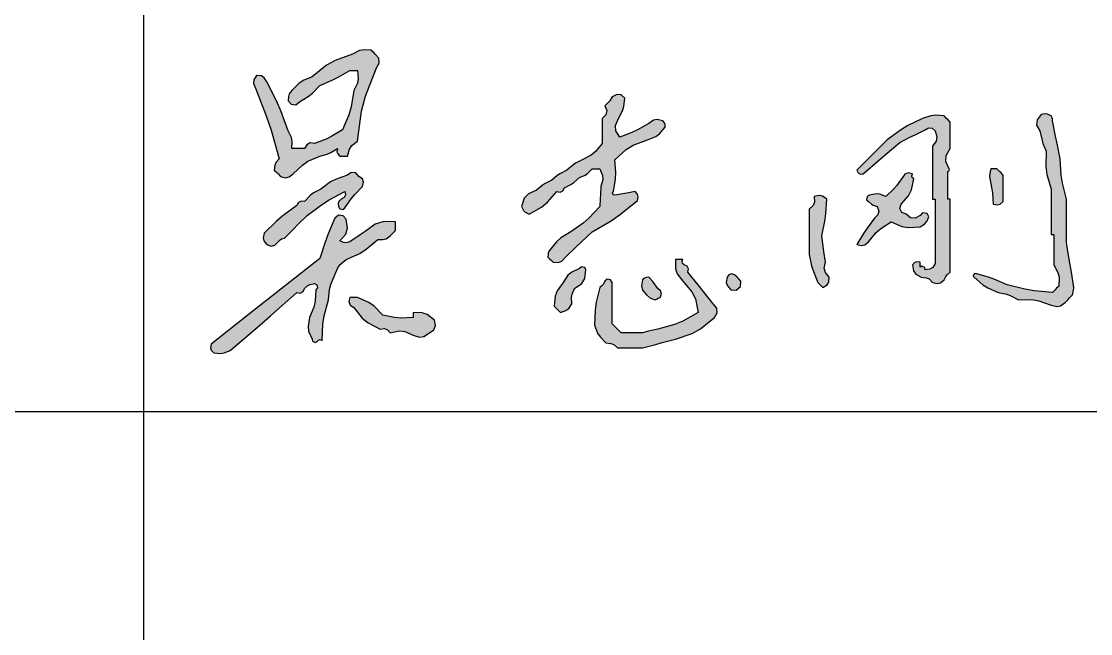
# Model space of a CAD drawing. Extents: x -809667 to 586099, y 3084146 to 3634412.
# Drawn here: x 382131.79 to 382142.16, y 3085614.4 to 3085620.33 of the extents above; entities that cross this region are included whole.
import ezdxf

# ---------------------------------------------------------------- set-up
doc = ezdxf.new("R2010")
doc.units = 0
doc.header["$LTSCALE"] = 0.5
doc.layers.get('0').update_dxf_attribs({"linetype": 'CONTINUOUS'})
doc.layers.add('PUB_TITLE', color=4, linetype='CONTINUOUS')

# ---------------------------------------------------------------- blocks, each defined once
blk = doc.blocks.new('DE')
at = {"layer": 'PUB_TITLE'}
blk.add_line((-6000, 8000), (0, 8000), dxfattribs=at)
blk.add_lwpolyline([(-2000, 6400), (-2000, 12000)], dxfattribs=at)
blk = doc.blocks.new('wzg')
h = blk.add_hatch(color=256)
h.dxf.hatch_style = 1
h.paths.add_polyline_path([(0.826577, 1.278069), (0.840469, 1.264177), (0.867877, 1.25699), (0.887394, 1.260893), (0.909929, 1.278069), (0.960253, 1.326905), (0.991362, 1.347644), (1.055796, 1.375313), (1.096602, 1.386528), (1.116777, 1.395175), (1.15304, 1.416989), (1.151057, 1.39953), (1.15487, 1.388091), (1.166932, 1.375313), (1.183603, 1.375313), (1.191938, 1.375313), (1.208609, 1.375313), (1.219398, 1.413904), (1.232704, 1.433864), (1.264177, 1.458666), (1.286389, 1.623627), (1.307818, 1.706489), (1.368367, 1.861535), (1.383902, 1.888001), (1.381474, 1.91471), (1.361421, 1.937941), (1.353086, 1.946277), (1.348918, 1.950444), (1.340583, 1.958779), (1.298193, 1.961852), (1.274341, 1.957081), (1.236393, 1.937941), (1.140497, 1.903157), (1.093644, 1.876803), (1.01412, 1.812913), (0.9646, 1.791511), (0.940699, 1.775079), (0.902983, 1.736507), (0.888178, 1.717951), (0.883191, 1.704654), (0.882145, 1.680938), (0.898151, 1.661526), (0.924784, 1.658567), (0.94466, 1.673992), (0.993046, 1.704644), (1.015888, 1.723203), (1.055796, 1.764291), (1.123955, 1.794497), (1.15744, 1.811239), (1.222501, 1.847643), (1.239171, 1.847643), (1.247506, 1.847643), (1.264177, 1.847643), (1.268027, 1.802578), (1.263252, 1.777116), (1.243339, 1.736507), (1.230026, 1.647813), (1.217077, 1.603213), (1.180825, 1.52118), (1.122736, 1.485178), (1.091666, 1.469643), (1.028012, 1.444774), (1.003392, 1.448152), (0.984513, 1.438712), (0.972444, 1.416989), (0.94466, 1.416989), (0.930768, 1.416989), (0.902983, 1.416989), (0.904841, 1.456727), (0.900122, 1.478747), (0.882145, 1.514234), (0.841439, 1.625209), (0.817656, 1.679771), (0.764063, 1.785129), (0.750505, 1.807561), (0.7346, 1.817502), (0.708495, 1.819859), (0.694, 1.795993), (0.692067, 1.776662), (0.701549, 1.750399), (0.761666, 1.597489), (0.78818, 1.519343), (0.833523, 1.361421), (0.815033, 1.341249), (0.808322, 1.326149), (0.805739, 1.298907), (0.819631, 1.285015)])
h.paths.add_polyline_path([(4.760337, 1.17288), (4.764974, 1.111364), (4.787457, 1.106952), (4.802781, 1.110783), (4.820542, 1.125256), (4.820542, 1.183603), (4.820542, 1.212776), (4.820542, 1.271123), (4.80665, 1.285015), (4.799704, 1.291961), (4.785812, 1.305853), (4.77192, 1.305853), (4.764974, 1.305853), (4.751082, 1.305853), (4.747541, 1.289328), (4.746145, 1.280957), (4.744136, 1.264177), (4.756139, 1.203665)], flags=17)
h.paths.add_polyline_path([(4.050933, 0.949191), (4.014803, 0.889091), (4.039648, 0.882852), (4.057454, 0.886809), (4.077318, 0.902983), (4.120035, 0.954486), (4.14619, 0.977735), (4.202346, 1.01412), (4.261757, 0.988091), (4.297394, 0.981893), (4.362105, 0.986336), (4.38731, 1.00173), (4.398815, 1.014878), (4.410727, 1.041904), (4.401296, 1.059139), (4.375984, 1.062755), (4.362105, 1.04885), (4.335639, 1.033315), (4.308929, 1.035743), (4.285698, 1.055796), (4.262467, 1.06462), (4.251035, 1.087485), (4.257914, 1.111364), (4.298917, 1.15804), (4.314635, 1.189478), (4.327375, 1.250285), (4.318543, 1.257581), (4.31607, 1.267475), (4.320429, 1.278069), (4.297409, 1.283866), (4.278392, 1.276735), (4.26486, 1.257231), (4.231982, 1.212953), (4.213717, 1.191878), (4.174562, 1.15304), (4.140976, 1.166616), (4.119531, 1.168266), (4.084264, 1.159986), (4.07157, 1.153695), (4.068021, 1.135946), (4.077318, 1.125256), (4.09444, 1.110814), (4.104804, 1.104892), (4.12594, 1.097472), (4.135038, 1.073527), (4.130431, 1.052797), (4.112048, 1.034958), (4.070467, 0.978492)], flags=17)
h.paths.add_polyline_path([(0.748492, 0.909431), (0.764063, 0.889091), (0.788009, 0.879993), (0.808739, 0.8846), (0.826577, 0.902983), (0.837345, 0.915088), (0.84556, 0.920017), (0.861307, 0.923822), (0.911319, 0.973833), (0.936324, 0.998839), (0.986336, 1.04885), (1.065507, 1.107725), (1.10765, 1.134416), (1.194717, 1.180825), (1.197904, 1.162461), (1.190482, 1.147616), (1.173878, 1.139148), (1.161648, 1.126531), (1.157773, 1.114904), (1.159986, 1.097472), (1.166278, 1.084779), (1.184027, 1.081229), (1.194717, 1.090526), (1.229861, 1.140615), (1.249541, 1.164512), (1.291961, 1.208609), (1.297758, 1.231629), (1.290627, 1.250645), (1.271123, 1.264177), (1.254877, 1.283388), (1.228675, 1.2863), (1.208609, 1.271123), (1.146384, 1.249524), (1.115928, 1.233571), (1.062742, 1.194717), (1.022184, 1.173942), (1.002927, 1.159129), (0.972444, 1.125256), (0.95408, 1.128444), (0.939235, 1.121022), (0.930768, 1.104418), (0.854101, 1.048948), (0.817565, 1.018034), (0.750171, 0.951606), (0.74468, 0.926585)])
h.paths.add_polyline_path([(2.329697, 0.802961), (2.340811, 0.791847), (2.37068, 0.790036), (2.389891, 0.79772), (2.410271, 0.819631), (2.468475, 0.875349), (2.497649, 0.903133), (2.556138, 0.958552), (2.661189, 1.020143), (2.711789, 1.055282), (2.806195, 1.132202), (2.80945, 1.152166), (2.805614, 1.165594), (2.792303, 1.180825), (2.747807, 1.172714), (2.725578, 1.168546), (2.681166, 1.159986), (2.672651, 1.162152), (2.668708, 1.173983), (2.67422, 1.180825), (2.68529, 1.249453), (2.686719, 1.285181), (2.681166, 1.354475), (2.743458, 1.412046), (2.782298, 1.435948), (2.861763, 1.465612), (2.906169, 1.483305), (2.927868, 1.498804), (2.959007, 1.535072), (2.958044, 1.550003), (2.954715, 1.558325), (2.945115, 1.569802), (2.915227, 1.578265), (2.893706, 1.574352), (2.868709, 1.55591), (2.806838, 1.521418), (2.774637, 1.506017), (2.70895, 1.479504), (2.687373, 1.515268), (2.685366, 1.545382), (2.702004, 1.583694), (2.72309, 1.625222), (2.730422, 1.648686), (2.736734, 1.69483), (2.715592, 1.71307), (2.69161, 1.715468), (2.667274, 1.701777), (2.653032, 1.680485), (2.64446, 1.670486), (2.625598, 1.653154), (2.636499, 1.627001), (2.631827, 1.603643), (2.611706, 1.583694), (2.611706, 1.528126), (2.611706, 1.500342), (2.611706, 1.444774), (2.575138, 1.400688), (2.551208, 1.381244), (2.50057, 1.354475), (2.464835, 1.336344), (2.447698, 1.324919), (2.417217, 1.298907), (2.381483, 1.280776), (2.364345, 1.269351), (2.333865, 1.243339), (2.298131, 1.225208), (2.280993, 1.213782), (2.250513, 1.187771), (2.205205, 1.168706), (2.182545, 1.144158), (2.16716, 1.097472), (2.177658, 1.076363), (2.187727, 1.066294), (2.208836, 1.055796), (2.277294, 1.095179), (2.30949, 1.121522), (2.361649, 1.180825), (2.380013, 1.177637), (2.394857, 1.185059), (2.403325, 1.201663), (2.439059, 1.219794), (2.456197, 1.231219), (2.486678, 1.257231), (2.517732, 1.270862), (2.532701, 1.281339), (2.556138, 1.305853), (2.572808, 1.305853), (2.581143, 1.305853), (2.597814, 1.305853), (2.612861, 1.269876), (2.61454, 1.246359), (2.60476, 1.208609), (2.60178, 1.164167), (2.600391, 1.141939), (2.597814, 1.097472), (2.540174, 1.035431), (2.507499, 1.007018), (2.438055, 0.958552), (2.384177, 0.925917), (2.359062, 0.903756), (2.319973, 0.854361), (2.314948, 0.841115), (2.313483, 0.833791), (2.313027, 0.819631), (2.32414, 0.808517)])
h.paths.add_polyline_path([(4.411393, 0.699201), (4.431565, 0.680711), (4.456409, 0.674472), (4.474216, 0.678429), (4.494079, 0.694603), (4.504232, 0.713781), (4.511776, 0.722834), (4.528809, 0.736279), (4.528809, 0.897427), (4.528809, 0.978001), (4.528809, 1.139148), (4.523253, 1.139148), (4.520474, 1.139148), (4.514917, 1.139148), (4.514917, 1.200273), (4.514917, 1.230836), (4.514917, 1.291961), (4.521091, 1.292653), (4.525014, 1.300499), (4.521863, 1.305853), (4.504058, 1.346681), (4.506059, 1.378697), (4.528809, 1.416989), (4.528809, 1.475336), (4.528809, 1.504509), (4.528809, 1.562856), (4.514917, 1.576748), (4.507971, 1.583694), (4.494079, 1.597586), (4.446619, 1.600643), (4.421452, 1.597682), (4.375997, 1.583694), (4.294266, 1.543654), (4.254737, 1.519654), (4.181508, 1.465612), (4.114826, 1.39893), (4.081485, 1.365589), (4.014803, 1.298907), (4.021252, 1.284045), (4.033385, 1.276764), (4.049534, 1.278069), (4.129918, 1.347749), (4.170205, 1.382479), (4.250968, 1.45172), (4.306536, 1.479504), (4.334321, 1.493396), (4.389889, 1.52118), (4.409483, 1.532035), (4.429138, 1.529578), (4.445457, 1.514234), (4.455349, 1.481913), (4.451405, 1.458247), (4.431565, 1.430881), (4.431565, 1.314188), (4.431565, 1.255842), (4.431565, 1.139148), (4.437122, 1.139148), (4.4399, 1.139148), (4.445457, 1.139148), (4.445457, 0.997449), (4.445457, 0.9266), (4.445457, 0.784901), (4.431899, 0.762469), (4.415994, 0.752528), (4.389889, 0.750171), (4.38856, 0.762525), (4.372785, 0.770412), (4.362105, 0.764063), (4.362105, 0.775177), (4.362105, 0.780733), (4.362105, 0.791847), (4.344645, 0.793831), (4.333206, 0.790018), (4.320429, 0.777955), (4.326159, 0.744528), (4.339604, 0.725321), (4.369051, 0.708495), (4.396293, 0.705912)])
h.paths.add_polyline_path([(3.816147, 0.66404), (3.827261, 0.652926), (3.849693, 0.666485), (3.859633, 0.682389), (3.861991, 0.708495), (3.840556, 0.735358), (3.834881, 0.758057), (3.841153, 0.791847), (3.832817, 0.850194), (3.82865, 0.879367), (3.820315, 0.937714), (3.837258, 1.017266), (3.842873, 1.05798), (3.848099, 1.139148), (3.825151, 1.155769), (3.806213, 1.159556), (3.778638, 1.15304), (3.780356, 1.123165), (3.772702, 1.104029), (3.750854, 1.08358), (3.750854, 0.983557), (3.750854, 0.933546), (3.750854, 0.833523), (3.764824, 0.770918), (3.774701, 0.739877), (3.799477, 0.680711), (3.81059, 0.669597)])
h.paths.add_polyline_path([(3.300912, 0.6607), (3.320201, 0.639034), (3.349709, 0.637776), (3.373099, 0.658243), (3.375769, 0.687657), (3.361877, 0.701549), (3.354931, 0.708495), (3.341039, 0.722387), (3.324321, 0.7278), (3.309489, 0.722856), (3.299363, 0.708495), (3.295185, 0.67979)])
h.paths.add_polyline_path([(2.882662, 0.591837), (2.903439, 0.583466), (2.913584, 0.590641), (2.919397, 0.593547), (2.931223, 0.597358), (2.937914, 0.616447), (2.933096, 0.633308), (2.917331, 0.64598), (2.900261, 0.672667), (2.890372, 0.685381), (2.868709, 0.708495), (2.853778, 0.707531), (2.845456, 0.704202), (2.833979, 0.694603), (2.827632, 0.660827), (2.833322, 0.638066), (2.854817, 0.61125), (2.872577, 0.5976)], flags=17)
h.paths.add_polyline_path([(5.015357, 0.579397), (5.084491, 0.555682), (5.114478, 0.547572), (5.135686, 0.551428), (5.160898, 0.569574), (5.177568, 0.586245), (5.185903, 0.59458), (5.202574, 0.61125), (5.205352, 0.627921), (5.206742, 0.636256), (5.20952, 0.652926), (5.195628, 0.736279), (5.188682, 0.777955), (5.17479, 0.861307), (5.172011, 0.877978), (5.170622, 0.886313), (5.167844, 0.902983), (5.167844, 0.997449), (5.167844, 1.044682), (5.167844, 1.139148), (5.146148, 1.226482), (5.139093, 1.271632), (5.133114, 1.361421), (5.116443, 1.444774), (5.108108, 1.48645), (5.091437, 1.569802), (5.09068, 1.581233), (5.089202, 1.587144), (5.084491, 1.597586), (5.064296, 1.607278), (5.050883, 1.608954), (5.028923, 1.604532), (5.006248, 1.576281), (5.003889, 1.545621), (5.021977, 1.514234), (5.031887, 1.468726), (5.038942, 1.446151), (5.056707, 1.403097), (5.055038, 1.319024), (5.060853, 1.275416), (5.084491, 1.194717), (5.084491, 1.094694), (5.084491, 1.044682), (5.084491, 0.94466), (5.090048, 0.94466), (5.092827, 0.94466), (5.098384, 0.94466), (5.098384, 0.877978), (5.098384, 0.844637), (5.098384, 0.777955), (5.12177, 0.73544), (5.128143, 0.708355), (5.126168, 0.659873), (5.112276, 0.64598), (5.10533, 0.639034), (5.091437, 0.625142), (4.990428, 0.634067), (4.939824, 0.642501), (4.841381, 0.666819), (4.773572, 0.696009), (4.738584, 0.708605), (4.66773, 0.729333), (4.659215, 0.727167), (4.655271, 0.715336), (4.660784, 0.708495), (4.707981, 0.667619), (4.735568, 0.650195), (4.792758, 0.625142), (4.839345, 0.615991), (4.862777, 0.607204), (4.903895, 0.583466), (4.97696, 0.585305)])
h.paths.add_polyline_path([(2.368595, 0.527898), (2.382487, 0.514006), (2.412209, 0.524968), (2.42706, 0.536519), (2.445001, 0.562628), (2.442437, 0.596332), (2.445537, 0.61493), (2.458893, 0.64598), (2.498926, 0.673541), (2.515928, 0.701878), (2.521408, 0.750171), (2.515116, 0.762864), (2.497367, 0.766414), (2.486678, 0.757117), (2.443714, 0.737296), (2.423037, 0.7198), (2.396379, 0.680711), (2.364226, 0.634546), (2.35324, 0.604727), (2.347757, 0.548736), (2.361649, 0.534844)])
h.paths.add_polyline_path([(1.523865, 0.409515), (1.569802, 0.388977), (1.604978, 0.379071), (1.629529, 0.382848), (1.6601, 0.40287), (1.684989, 0.419483), (1.694449, 0.443134), (1.687884, 0.47233), (1.648455, 0.50322), (1.619886, 0.513304), (1.569802, 0.514006), (1.569802, 0.502892), (1.569802, 0.497336), (1.569802, 0.486222), (1.502938, 0.483664), (1.468616, 0.486524), (1.403097, 0.500114), (1.356142, 0.549063), (1.326241, 0.569993), (1.264177, 0.597358), (1.247506, 0.597358), (1.239171, 0.597358), (1.222501, 0.597358), (1.216703, 0.574338), (1.223834, 0.555322), (1.243339, 0.54179), (1.290485, 0.483374), (1.322252, 0.457657), (1.389205, 0.423708), (1.412847, 0.425853), (1.428372, 0.420031), (1.444774, 0.40287), (1.494099, 0.412822)])
h.paths.add_polyline_path([(2.674886, 0.338008), (2.695058, 0.319517), (2.750627, 0.319517), (2.778411, 0.319517), (2.833979, 0.319517), (2.906164, 0.339165), (2.942283, 0.34889), (3.014576, 0.368139), (3.107767, 0.399202), (3.153611, 0.424343), (3.229902, 0.486222), (3.245416, 0.512701), (3.24299, 0.539381), (3.222956, 0.562628), (3.167812, 0.632425), (3.140026, 0.667158), (3.084036, 0.736279), (3.087224, 0.754642), (3.079801, 0.769487), (3.063198, 0.777955), (3.054366, 0.785252), (3.051893, 0.795145), (3.056252, 0.805739), (3.039581, 0.805739), (3.031246, 0.805739), (3.014576, 0.805739), (3.015278, 0.755655), (3.025361, 0.727086), (3.056252, 0.687657), (3.105973, 0.6288), (3.124783, 0.589615), (3.139604, 0.514006), (3.056252, 0.466447), (3.010236, 0.447753), (2.917331, 0.423708), (2.88399, 0.415372), (2.86732, 0.411205), (2.833979, 0.40287), (2.786746, 0.40287), (2.763129, 0.40287), (2.715896, 0.40287), (2.696448, 0.422318), (2.686723, 0.432043), (2.667274, 0.451492), (2.667274, 0.543179), (2.667274, 0.589023), (2.667274, 0.680711), (2.65738, 0.694412), (2.639401, 0.697409), (2.625598, 0.687657), (2.618105, 0.671521), (2.611911, 0.663779), (2.597814, 0.652926), (2.578031, 0.571197), (2.572352, 0.528604), (2.57003, 0.444546), (2.586282, 0.401254), (2.599907, 0.38006), (2.632544, 0.347301), (2.659786, 0.344719)])
h.paths.add_polyline_path([(0.459019, 0.306963), (0.47233, 0.291733), (0.508732, 0.288511), (0.528878, 0.291611), (0.562628, 0.305625), (0.710697, 0.432489), (0.784331, 0.496398), (0.930768, 0.625142), (0.949131, 0.621955), (0.963976, 0.629377), (0.972444, 0.64598), (0.990854, 0.662673), (1.003612, 0.669052), (1.028012, 0.673765), (1.040705, 0.667473), (1.044255, 0.649724), (1.034958, 0.639034), (1.030424, 0.576515), (1.023161, 0.54456), (1.000228, 0.486222), (0.991466, 0.439477), (0.994749, 0.411574), (1.01412, 0.368139), (1.016675, 0.35598), (1.030643, 0.348996), (1.041904, 0.354247), (1.049201, 0.363079), (1.059094, 0.365552), (1.069688, 0.361193), (1.073005, 0.45112), (1.080144, 0.496814), (1.104418, 0.583466), (1.110588, 0.640411), (1.117794, 0.669238), (1.139148, 0.722387), (1.155512, 0.760716), (1.169448, 0.779298), (1.201663, 0.805739), (1.276472, 0.840446), (1.312465, 0.863481), (1.375313, 0.916876), (1.404307, 0.915994), (1.421053, 0.921017), (1.444774, 0.937714), (1.455887, 0.948827), (1.461444, 0.954384), (1.472558, 0.965498), (1.472558, 0.984947), (1.472558, 0.994671), (1.472558, 1.01412), (1.42783, 1.01668), (1.404142, 1.013719), (1.361421, 1.000228), (1.305853, 0.96133), (1.278069, 0.941881), (1.222501, 0.902983), (1.200541, 0.898561), (1.187128, 0.900238), (1.166932, 0.909929), (1.200077, 0.946336), (1.209819, 0.979459), (1.201663, 1.028012), (1.185657, 1.047424), (1.159024, 1.050383), (1.139148, 1.034958), (1.10302, 0.947144), (1.086317, 0.902601), (1.055796, 0.812685), (0.81679, 0.623833), (0.697318, 0.529367), (0.458438, 0.340355), (0.455182, 0.320392)])
for p, q in [((1.274341, 1.957081), (1.236393, 1.937941)), ((1.298193, 1.961852), (1.274341, 1.957081)), ((1.340583, 1.958779), (1.298193, 1.961852)), ((1.348918, 1.950444), (1.340583, 1.958779)), ((1.353086, 1.946277), (1.348918, 1.950444)), ((1.361421, 1.937941), (1.353086, 1.946277)), ((1.140497, 1.903157), (1.093644, 1.876803)), ((1.236393, 1.937941), (1.140497, 1.903157)), ((1.381474, 1.91471), (1.361421, 1.937941)), ((1.368367, 1.861535), (1.383902, 1.888001)), ((1.383902, 1.888001), (1.381474, 1.91471)), ((1.093644, 1.876803), (1.01412, 1.812913)), ((1.15744, 1.811239), (1.222501, 1.847643)), ((1.222501, 1.847643), (1.239171, 1.847643)), ((1.239171, 1.847643), (1.247506, 1.847643)), ((1.247506, 1.847643), (1.264177, 1.847643)), ((1.264177, 1.847643), (1.268027, 1.802578)), ((1.307818, 1.706489), (1.368367, 1.861535)), ((0.694, 1.795993), (0.692067, 1.776662)), ((0.692067, 1.776662), (0.701549, 1.750399)), ((0.708495, 1.819859), (0.694, 1.795993)), ((0.7346, 1.817502), (0.708495, 1.819859)), ((0.750505, 1.807561), (0.7346, 1.817502)), ((0.764063, 1.785129), (0.750505, 1.807561)), ((0.817656, 1.679771), (0.764063, 1.785129)), ((0.940699, 1.775079), (0.902983, 1.736507)), ((0.9646, 1.791511), (0.940699, 1.775079)), ((1.01412, 1.812913), (0.9646, 1.791511)), ((1.055796, 1.764291), (1.123955, 1.794497)), ((1.123955, 1.794497), (1.15744, 1.811239)), ((1.263252, 1.777116), (1.243339, 1.736507)), ((1.268027, 1.802578), (1.263252, 1.777116)), ((0.701549, 1.750399), (0.761666, 1.597489)), ((0.888178, 1.717951), (0.883191, 1.704654)), ((0.902983, 1.736507), (0.888178, 1.717951)), ((0.993046, 1.704644), (1.015888, 1.723203)), ((1.015888, 1.723203), (1.055796, 1.764291)), ((1.243339, 1.736507), (1.230026, 1.647813)), ((2.69161, 1.715468), (2.667274, 1.701777)), ((2.715592, 1.71307), (2.69161, 1.715468)), ((2.736734, 1.69483), (2.715592, 1.71307)), ((0.841439, 1.625209), (0.817656, 1.679771)), ((0.883191, 1.704654), (0.882145, 1.680938)), ((0.882145, 1.680938), (0.898151, 1.661526)), ((0.898151, 1.661526), (0.924784, 1.658567)), ((0.924784, 1.658567), (0.94466, 1.673992)), ((0.94466, 1.673992), (0.993046, 1.704644)), ((1.286389, 1.623627), (1.307818, 1.706489)), ((2.64446, 1.670486), (2.625598, 1.653154)), ((2.625598, 1.653154), (2.636499, 1.627001)), ((2.653032, 1.680485), (2.64446, 1.670486)), ((2.667274, 1.701777), (2.653032, 1.680485)), ((2.730422, 1.648686), (2.736734, 1.69483)), ((0.761666, 1.597489), (0.78818, 1.519343)), ((0.882145, 1.514234), (0.841439, 1.625209)), ((1.217077, 1.603213), (1.180825, 1.52118)), ((1.230026, 1.647813), (1.217077, 1.603213)), ((1.264177, 1.458666), (1.286389, 1.623627)), ((2.631827, 1.603643), (2.611706, 1.583694)), ((2.636499, 1.627001), (2.631827, 1.603643)), ((2.702004, 1.583694), (2.72309, 1.625222)), ((2.72309, 1.625222), (2.730422, 1.648686)), ((4.421452, 1.597682), (4.375997, 1.583694)), ((4.446619, 1.600643), (4.421452, 1.597682)), ((4.494079, 1.597586), (4.446619, 1.600643)), ((4.507971, 1.583694), (4.494079, 1.597586)), ((5.028923, 1.604532), (5.006248, 1.576281)), ((5.050883, 1.608954), (5.028923, 1.604532)), ((5.064296, 1.607278), (5.050883, 1.608954)), ((5.084491, 1.597586), (5.064296, 1.607278)), ((5.089202, 1.587144), (5.084491, 1.597586)), ((2.611706, 1.583694), (2.611706, 1.528126)), ((2.685366, 1.545382), (2.702004, 1.583694)), ((2.687373, 1.515268), (2.685366, 1.545382)), ((2.868709, 1.55591), (2.806838, 1.521418)), ((2.893706, 1.574352), (2.868709, 1.55591)), ((2.915227, 1.578265), (2.893706, 1.574352)), ((2.945115, 1.569802), (2.915227, 1.578265)), ((2.927868, 1.498804), (2.959007, 1.535072)), ((2.954715, 1.558325), (2.945115, 1.569802)), ((2.958044, 1.550003), (2.954715, 1.558325)), ((2.959007, 1.535072), (2.958044, 1.550003)), ((4.294266, 1.543654), (4.254737, 1.519654)), ((4.375997, 1.583694), (4.294266, 1.543654)), ((4.389889, 1.52118), (4.409483, 1.532035)), ((4.409483, 1.532035), (4.429138, 1.529578)), ((4.514917, 1.576748), (4.507971, 1.583694)), ((4.528809, 1.562856), (4.514917, 1.576748)), ((4.528809, 1.504509), (4.528809, 1.562856)), ((5.006248, 1.576281), (5.003889, 1.545621)), ((5.003889, 1.545621), (5.021977, 1.514234)), ((5.09068, 1.581233), (5.089202, 1.587144)), ((5.091437, 1.569802), (5.09068, 1.581233)), ((5.108108, 1.48645), (5.091437, 1.569802)), ((0.78818, 1.519343), (0.833523, 1.361421)), ((0.900122, 1.478747), (0.882145, 1.514234)), ((0.904841, 1.456727), (0.900122, 1.478747)), ((1.122736, 1.485178), (1.091666, 1.469643)), ((1.180825, 1.52118), (1.122736, 1.485178)), ((2.611706, 1.528126), (2.611706, 1.500342)), ((2.611706, 1.500342), (2.611706, 1.444774)), ((2.70895, 1.479504), (2.687373, 1.515268)), ((2.774637, 1.506017), (2.70895, 1.479504)), ((2.806838, 1.521418), (2.774637, 1.506017)), ((2.861763, 1.465612), (2.906169, 1.483305)), ((2.906169, 1.483305), (2.927868, 1.498804)), ((4.254737, 1.519654), (4.181508, 1.465612)), ((4.250968, 1.45172), (4.306536, 1.479504)), ((4.306536, 1.479504), (4.334321, 1.493396)), ((4.334321, 1.493396), (4.389889, 1.52118)), ((4.429138, 1.529578), (4.445457, 1.514234)), ((4.445457, 1.514234), (4.455349, 1.481913)), ((4.455349, 1.481913), (4.451405, 1.458247)), ((4.528809, 1.475336), (4.528809, 1.504509)), ((4.528809, 1.416989), (4.528809, 1.475336)), ((5.021977, 1.514234), (5.031887, 1.468726)), ((5.116443, 1.444774), (5.108108, 1.48645)), ((0.902983, 1.416989), (0.904841, 1.456727)), ((0.930768, 1.416989), (0.902983, 1.416989)), ((0.94466, 1.416989), (0.930768, 1.416989)), ((0.972444, 1.416989), (0.94466, 1.416989)), ((0.984513, 1.438712), (0.972444, 1.416989)), ((1.003392, 1.448152), (0.984513, 1.438712)), ((1.028012, 1.444774), (1.003392, 1.448152)), ((1.091666, 1.469643), (1.028012, 1.444774)), ((1.116777, 1.395175), (1.15304, 1.416989)), ((1.15304, 1.416989), (1.151057, 1.39953)), ((1.208609, 1.375313), (1.219398, 1.413904)), ((1.219398, 1.413904), (1.232704, 1.433864)), ((1.232704, 1.433864), (1.264177, 1.458666)), ((2.611706, 1.444774), (2.575138, 1.400688)), ((2.743458, 1.412046), (2.782298, 1.435948)), ((2.782298, 1.435948), (2.861763, 1.465612)), ((4.181508, 1.465612), (4.114826, 1.39893)), ((4.170205, 1.382479), (4.250968, 1.45172)), ((4.451405, 1.458247), (4.431565, 1.430881)), ((4.431565, 1.430881), (4.431565, 1.314188)), ((4.506059, 1.378697), (4.528809, 1.416989)), ((5.031887, 1.468726), (5.038942, 1.446151)), ((5.038942, 1.446151), (5.056707, 1.403097)), ((5.133114, 1.361421), (5.116443, 1.444774)), ((0.833523, 1.361421), (0.815033, 1.341249)), ((0.991362, 1.347644), (1.055796, 1.375313)), ((1.055796, 1.375313), (1.096602, 1.386528)), ((1.096602, 1.386528), (1.116777, 1.395175)), ((1.151057, 1.39953), (1.15487, 1.388091)), ((1.15487, 1.388091), (1.166932, 1.375313)), ((1.166932, 1.375313), (1.183603, 1.375313)), ((1.183603, 1.375313), (1.191938, 1.375313)), ((1.191938, 1.375313), (1.208609, 1.375313)), ((2.50057, 1.354475), (2.464835, 1.336344)), ((2.551208, 1.381244), (2.50057, 1.354475)), ((2.575138, 1.400688), (2.551208, 1.381244)), ((2.681166, 1.354475), (2.743458, 1.412046)), ((2.686719, 1.285181), (2.681166, 1.354475)), ((4.081485, 1.365589), (4.014803, 1.298907)), ((4.114826, 1.39893), (4.081485, 1.365589)), ((4.129918, 1.347749), (4.170205, 1.382479)), ((4.504058, 1.346681), (4.506059, 1.378697)), ((5.056707, 1.403097), (5.055038, 1.319024)), ((5.139093, 1.271632), (5.133114, 1.361421)), ((0.808322, 1.326149), (0.805739, 1.298907)), ((0.805739, 1.298907), (0.819631, 1.285015)), ((0.815033, 1.341249), (0.808322, 1.326149)), ((0.909929, 1.278069), (0.960253, 1.326905)), ((0.960253, 1.326905), (0.991362, 1.347644)), ((2.417217, 1.298907), (2.381483, 1.280776)), ((2.447698, 1.324919), (2.417217, 1.298907)), ((2.464835, 1.336344), (2.447698, 1.324919)), ((2.532701, 1.281339), (2.556138, 1.305853)), ((2.556138, 1.305853), (2.572808, 1.305853)), ((2.572808, 1.305853), (2.581143, 1.305853)), ((2.581143, 1.305853), (2.597814, 1.305853)), ((2.597814, 1.305853), (2.612861, 1.269876)), ((4.014803, 1.298907), (4.021252, 1.284045)), ((4.049534, 1.278069), (4.129918, 1.347749)), ((4.431565, 1.314188), (4.431565, 1.255842)), ((4.521863, 1.305853), (4.504058, 1.346681)), ((4.521091, 1.292653), (4.525014, 1.300499)), ((4.525014, 1.300499), (4.521863, 1.305853)), ((4.751082, 1.305853), (4.747541, 1.289328)), ((4.764974, 1.305853), (4.751082, 1.305853)), ((4.77192, 1.305853), (4.764974, 1.305853)), ((4.785812, 1.305853), (4.77192, 1.305853)), ((4.799704, 1.291961), (4.785812, 1.305853)), ((5.055038, 1.319024), (5.060853, 1.275416)), ((0.819631, 1.285015), (0.826577, 1.278069)), ((0.826577, 1.278069), (0.840469, 1.264177)), ((0.840469, 1.264177), (0.867877, 1.25699)), ((0.867877, 1.25699), (0.887394, 1.260893)), ((0.887394, 1.260893), (0.909929, 1.278069)), ((1.146384, 1.249524), (1.115928, 1.233571)), ((1.208609, 1.271123), (1.146384, 1.249524)), ((1.228675, 1.2863), (1.208609, 1.271123)), ((1.254877, 1.283388), (1.228675, 1.2863)), ((1.271123, 1.264177), (1.254877, 1.283388)), ((1.290627, 1.250645), (1.271123, 1.264177)), ((1.297758, 1.231629), (1.290627, 1.250645)), ((2.333865, 1.243339), (2.298131, 1.225208)), ((2.364345, 1.269351), (2.333865, 1.243339)), ((2.381483, 1.280776), (2.364345, 1.269351)), ((2.456197, 1.231219), (2.486678, 1.257231)), ((2.486678, 1.257231), (2.517732, 1.270862)), ((2.517732, 1.270862), (2.532701, 1.281339)), ((2.61454, 1.246359), (2.60476, 1.208609)), ((2.612861, 1.269876), (2.61454, 1.246359)), ((2.67422, 1.180825), (2.68529, 1.249453)), ((2.68529, 1.249453), (2.686719, 1.285181)), ((4.021252, 1.284045), (4.033385, 1.276764)), ((4.033385, 1.276764), (4.049534, 1.278069)), ((4.26486, 1.257231), (4.231982, 1.212953)), ((4.278392, 1.276735), (4.26486, 1.257231)), ((4.297409, 1.283866), (4.278392, 1.276735)), ((4.320429, 1.278069), (4.297409, 1.283866)), ((4.314635, 1.189478), (4.327375, 1.250285)), ((4.31607, 1.267475), (4.320429, 1.278069)), ((4.318543, 1.257581), (4.31607, 1.267475)), ((4.327375, 1.250285), (4.318543, 1.257581)), ((4.431565, 1.255842), (4.431565, 1.139148)), ((4.514917, 1.291961), (4.521091, 1.292653)), ((4.514917, 1.230836), (4.514917, 1.291961)), ((4.746145, 1.280957), (4.744136, 1.264177)), ((4.744136, 1.264177), (4.756139, 1.203665)), ((4.747541, 1.289328), (4.746145, 1.280957)), ((4.80665, 1.285015), (4.799704, 1.291961)), ((4.820542, 1.271123), (4.80665, 1.285015)), ((4.820542, 1.212776), (4.820542, 1.271123)), ((5.060853, 1.275416), (5.084491, 1.194717)), ((5.146148, 1.226482), (5.139093, 1.271632)), ((1.062742, 1.194717), (1.022184, 1.173942)), ((1.115928, 1.233571), (1.062742, 1.194717)), ((1.10765, 1.134416), (1.194717, 1.180825)), ((1.194717, 1.180825), (1.197904, 1.162461)), ((1.249541, 1.164512), (1.291961, 1.208609)), ((1.291961, 1.208609), (1.297758, 1.231629)), ((2.250513, 1.187771), (2.205205, 1.168706)), ((2.280993, 1.213782), (2.250513, 1.187771)), ((2.298131, 1.225208), (2.280993, 1.213782)), ((2.30949, 1.121522), (2.361649, 1.180825)), ((2.361649, 1.180825), (2.380013, 1.177637)), ((2.380013, 1.177637), (2.394857, 1.185059)), ((2.394857, 1.185059), (2.403325, 1.201663)), ((2.403325, 1.201663), (2.439059, 1.219794)), ((2.439059, 1.219794), (2.456197, 1.231219)), ((2.60476, 1.208609), (2.60178, 1.164167)), ((2.668708, 1.173983), (2.67422, 1.180825)), ((2.792303, 1.180825), (2.747807, 1.172714)), ((2.805614, 1.165594), (2.792303, 1.180825)), ((4.213717, 1.191878), (4.174562, 1.15304)), ((4.231982, 1.212953), (4.213717, 1.191878)), ((4.298917, 1.15804), (4.314635, 1.189478)), ((4.514917, 1.200273), (4.514917, 1.230836)), ((4.514917, 1.139148), (4.514917, 1.200273)), ((4.756139, 1.203665), (4.760337, 1.17288)), ((4.820542, 1.183603), (4.820542, 1.212776)), ((4.820542, 1.125256), (4.820542, 1.183603)), ((5.084491, 1.194717), (5.084491, 1.094694)), ((5.167844, 1.139148), (5.146148, 1.226482)), ((0.939235, 1.121022), (0.930768, 1.104418)), ((0.95408, 1.128444), (0.939235, 1.121022)), ((0.972444, 1.125256), (0.95408, 1.128444)), ((1.002927, 1.159129), (0.972444, 1.125256)), ((1.022184, 1.173942), (1.002927, 1.159129)), ((1.065507, 1.107725), (1.10765, 1.134416)), ((1.161648, 1.126531), (1.157773, 1.114904)), ((1.173878, 1.139148), (1.161648, 1.126531)), ((1.190482, 1.147616), (1.173878, 1.139148)), ((1.197904, 1.162461), (1.190482, 1.147616)), ((1.194717, 1.090526), (1.229861, 1.140615)), ((1.229861, 1.140615), (1.249541, 1.164512)), ((2.182545, 1.144158), (2.16716, 1.097472)), ((2.205205, 1.168706), (2.182545, 1.144158)), ((2.277294, 1.095179), (2.30949, 1.121522)), ((2.600391, 1.141939), (2.597814, 1.097472)), ((2.60178, 1.164167), (2.600391, 1.141939)), ((2.672651, 1.162152), (2.668708, 1.173983)), ((2.681166, 1.159986), (2.672651, 1.162152)), ((2.725578, 1.168546), (2.681166, 1.159986)), ((2.711789, 1.055282), (2.806195, 1.132202)), ((2.747807, 1.172714), (2.725578, 1.168546)), ((2.80945, 1.152166), (2.805614, 1.165594)), ((2.806195, 1.132202), (2.80945, 1.152166)), ((3.780356, 1.123165), (3.772702, 1.104029)), ((3.806213, 1.159556), (3.778638, 1.15304)), ((3.778638, 1.15304), (3.780356, 1.123165)), ((3.825151, 1.155769), (3.806213, 1.159556)), ((3.848099, 1.139148), (3.825151, 1.155769)), ((3.842873, 1.05798), (3.848099, 1.139148)), ((4.07157, 1.153695), (4.068021, 1.135946)), ((4.068021, 1.135946), (4.077318, 1.125256)), ((4.084264, 1.159986), (4.07157, 1.153695)), ((4.077318, 1.125256), (4.09444, 1.110814)), ((4.119531, 1.168266), (4.084264, 1.159986)), ((4.140976, 1.166616), (4.119531, 1.168266)), ((4.174562, 1.15304), (4.140976, 1.166616)), ((4.257914, 1.111364), (4.298917, 1.15804)), ((4.431565, 1.139148), (4.437122, 1.139148)), ((4.437122, 1.139148), (4.4399, 1.139148)), ((4.4399, 1.139148), (4.445457, 1.139148)), ((4.445457, 1.139148), (4.445457, 0.997449)), ((4.520474, 1.139148), (4.514917, 1.139148)), ((4.523253, 1.139148), (4.520474, 1.139148)), ((4.528809, 1.139148), (4.523253, 1.139148)), ((4.528809, 0.978001), (4.528809, 1.139148)), ((4.760337, 1.17288), (4.764974, 1.111364)), ((4.802781, 1.110783), (4.820542, 1.125256)), ((5.167844, 1.044682), (5.167844, 1.139148)), ((0.930768, 1.104418), (0.854101, 1.048948)), ((0.986336, 1.04885), (1.065507, 1.107725)), ((1.157773, 1.114904), (1.159986, 1.097472)), ((1.159986, 1.097472), (1.166278, 1.084779)), ((1.166278, 1.084779), (1.184027, 1.081229)), ((1.184027, 1.081229), (1.194717, 1.090526)), ((2.16716, 1.097472), (2.177658, 1.076363)), ((2.177658, 1.076363), (2.187727, 1.066294)), ((2.187727, 1.066294), (2.208836, 1.055796)), ((2.208836, 1.055796), (2.277294, 1.095179)), ((2.597814, 1.097472), (2.540174, 1.035431)), ((3.772702, 1.104029), (3.750854, 1.08358)), ((3.750854, 1.08358), (3.750854, 0.983557)), ((4.09444, 1.110814), (4.104804, 1.104892)), ((4.104804, 1.104892), (4.12594, 1.097472)), ((4.12594, 1.097472), (4.135038, 1.073527)), ((4.135038, 1.073527), (4.130431, 1.052797)), ((4.251035, 1.087485), (4.257914, 1.111364)), ((4.262467, 1.06462), (4.251035, 1.087485)), ((4.285698, 1.055796), (4.262467, 1.06462)), ((4.375984, 1.062755), (4.362105, 1.04885)), ((4.401296, 1.059139), (4.375984, 1.062755)), ((4.764974, 1.111364), (4.787457, 1.106952)), ((4.787457, 1.106952), (4.802781, 1.110783)), ((5.084491, 1.094694), (5.084491, 1.044682)), ((0.817565, 1.018034), (0.750171, 0.951606)), ((0.854101, 1.048948), (0.817565, 1.018034)), ((0.936324, 0.998839), (0.986336, 1.04885)), ((1.139148, 1.034958), (1.10302, 0.947144)), ((1.159024, 1.050383), (1.139148, 1.034958)), ((1.185657, 1.047424), (1.159024, 1.050383)), ((1.201663, 1.028012), (1.185657, 1.047424)), ((1.209819, 0.979459), (1.201663, 1.028012)), ((1.404142, 1.013719), (1.361421, 1.000228)), ((1.42783, 1.01668), (1.404142, 1.013719)), ((1.472558, 1.01412), (1.42783, 1.01668)), ((1.472558, 0.994671), (1.472558, 1.01412)), ((2.507499, 1.007018), (2.438055, 0.958552)), ((2.540174, 1.035431), (2.507499, 1.007018)), ((2.556138, 0.958552), (2.661189, 1.020143)), ((2.661189, 1.020143), (2.711789, 1.055282)), ((3.820315, 0.937714), (3.837258, 1.017266)), ((3.837258, 1.017266), (3.842873, 1.05798)), ((4.112048, 1.034958), (4.070467, 0.978492)), ((4.130431, 1.052797), (4.112048, 1.034958)), ((4.14619, 0.977735), (4.202346, 1.01412)), ((4.202346, 1.01412), (4.261757, 0.988091)), ((4.308929, 1.035743), (4.285698, 1.055796)), ((4.335639, 1.033315), (4.308929, 1.035743)), ((4.362105, 1.04885), (4.335639, 1.033315)), ((4.362105, 0.986336), (4.38731, 1.00173)), ((4.38731, 1.00173), (4.398815, 1.014878)), ((4.398815, 1.014878), (4.410727, 1.041904)), ((4.410727, 1.041904), (4.401296, 1.059139)), ((5.084491, 1.044682), (5.084491, 0.94466)), ((5.167844, 0.997449), (5.167844, 1.044682)), ((0.750171, 0.951606), (0.74468, 0.926585)), ((0.861307, 0.923822), (0.911319, 0.973833)), ((0.911319, 0.973833), (0.936324, 0.998839)), ((1.10302, 0.947144), (1.086317, 0.902601)), ((1.166932, 0.909929), (1.200077, 0.946336)), ((1.200077, 0.946336), (1.209819, 0.979459)), ((1.305853, 0.96133), (1.278069, 0.941881)), ((1.361421, 1.000228), (1.305853, 0.96133)), ((1.444774, 0.937714), (1.455887, 0.948827)), ((1.455887, 0.948827), (1.461444, 0.954384)), ((1.461444, 0.954384), (1.472558, 0.965498)), ((1.472558, 0.984947), (1.472558, 0.994671)), ((1.472558, 0.965498), (1.472558, 0.984947)), ((2.438055, 0.958552), (2.384177, 0.925917)), ((2.497649, 0.903133), (2.556138, 0.958552)), ((3.750854, 0.983557), (3.750854, 0.933546)), ((4.050933, 0.949191), (4.014803, 0.889091)), ((4.070467, 0.978492), (4.050933, 0.949191)), ((4.077318, 0.902983), (4.120035, 0.954486)), ((4.120035, 0.954486), (4.14619, 0.977735)), ((4.261757, 0.988091), (4.297394, 0.981893)), ((4.297394, 0.981893), (4.362105, 0.986336)), ((4.445457, 0.997449), (4.445457, 0.9266)), ((4.528809, 0.897427), (4.528809, 0.978001)), ((5.084491, 0.94466), (5.090048, 0.94466)), ((5.090048, 0.94466), (5.092827, 0.94466)), ((5.092827, 0.94466), (5.098384, 0.94466)), ((5.098384, 0.94466), (5.098384, 0.877978)), ((5.167844, 0.902983), (5.167844, 0.997449)), ((0.74468, 0.926585), (0.748492, 0.909431)), ((0.748492, 0.909431), (0.764063, 0.889091)), ((0.764063, 0.889091), (0.788009, 0.879993)), ((0.788009, 0.879993), (0.808739, 0.8846)), ((0.808739, 0.8846), (0.826577, 0.902983)), ((0.826577, 0.902983), (0.837345, 0.915088)), ((0.837345, 0.915088), (0.84556, 0.920017)), ((0.84556, 0.920017), (0.861307, 0.923822)), ((1.086317, 0.902601), (1.055796, 0.812685)), ((1.187128, 0.900238), (1.166932, 0.909929)), ((1.200541, 0.898561), (1.187128, 0.900238)), ((1.222501, 0.902983), (1.200541, 0.898561)), ((1.278069, 0.941881), (1.222501, 0.902983)), ((1.312465, 0.863481), (1.375313, 0.916876)), ((1.375313, 0.916876), (1.404307, 0.915994)), ((1.404307, 0.915994), (1.421053, 0.921017)), ((1.421053, 0.921017), (1.444774, 0.937714)), ((2.359062, 0.903756), (2.319973, 0.854361)), ((2.384177, 0.925917), (2.359062, 0.903756)), ((2.468475, 0.875349), (2.497649, 0.903133)), ((3.750854, 0.933546), (3.750854, 0.833523)), ((3.82865, 0.879367), (3.820315, 0.937714)), ((4.014803, 0.889091), (4.039648, 0.882852)), ((4.039648, 0.882852), (4.057454, 0.886809)), ((4.057454, 0.886809), (4.077318, 0.902983)), ((4.445457, 0.9266), (4.445457, 0.784901)), ((4.528809, 0.736279), (4.528809, 0.897427)), ((5.170622, 0.886313), (5.167844, 0.902983)), ((5.172011, 0.877978), (5.170622, 0.886313)), ((1.201663, 0.805739), (1.276472, 0.840446)), ((1.276472, 0.840446), (1.312465, 0.863481)), ((2.313483, 0.833791), (2.313027, 0.819631)), ((2.314948, 0.841115), (2.313483, 0.833791)), ((2.319973, 0.854361), (2.314948, 0.841115)), ((2.410271, 0.819631), (2.468475, 0.875349)), ((3.750854, 0.833523), (3.764824, 0.770918)), ((3.832817, 0.850194), (3.82865, 0.879367)), ((3.841153, 0.791847), (3.832817, 0.850194)), ((5.098384, 0.877978), (5.098384, 0.844637)), ((5.098384, 0.844637), (5.098384, 0.777955)), ((5.17479, 0.861307), (5.172011, 0.877978)), ((5.188682, 0.777955), (5.17479, 0.861307)), ((1.055796, 0.812685), (0.81679, 0.623833)), ((1.155512, 0.760716), (1.169448, 0.779298)), ((1.169448, 0.779298), (1.201663, 0.805739)), ((2.313027, 0.819631), (2.32414, 0.808517)), ((2.32414, 0.808517), (2.329697, 0.802961)), ((2.329697, 0.802961), (2.340811, 0.791847)), ((2.340811, 0.791847), (2.37068, 0.790036)), ((2.37068, 0.790036), (2.389891, 0.79772)), ((2.389891, 0.79772), (2.410271, 0.819631)), ((2.497367, 0.766414), (2.486678, 0.757117)), ((2.515116, 0.762864), (2.497367, 0.766414)), ((3.031246, 0.805739), (3.014576, 0.805739)), ((3.014576, 0.805739), (3.015278, 0.755655)), ((3.039581, 0.805739), (3.031246, 0.805739)), ((3.056252, 0.805739), (3.039581, 0.805739)), ((3.051893, 0.795145), (3.056252, 0.805739)), ((3.054366, 0.785252), (3.051893, 0.795145)), ((3.063198, 0.777955), (3.054366, 0.785252)), ((3.079801, 0.769487), (3.063198, 0.777955)), ((3.087224, 0.754642), (3.079801, 0.769487)), ((3.764824, 0.770918), (3.774701, 0.739877)), ((3.834881, 0.758057), (3.841153, 0.791847)), ((4.333206, 0.790018), (4.320429, 0.777955)), ((4.320429, 0.777955), (4.326159, 0.744528)), ((4.344645, 0.793831), (4.333206, 0.790018)), ((4.362105, 0.791847), (4.344645, 0.793831)), ((4.362105, 0.780733), (4.362105, 0.791847)), ((4.362105, 0.775177), (4.362105, 0.780733)), ((4.362105, 0.764063), (4.362105, 0.775177)), ((4.372785, 0.770412), (4.362105, 0.764063)), ((4.38856, 0.762525), (4.372785, 0.770412)), ((4.445457, 0.784901), (4.431899, 0.762469)), ((5.098384, 0.777955), (5.12177, 0.73544)), ((5.195628, 0.736279), (5.188682, 0.777955)), ((1.117794, 0.669238), (1.139148, 0.722387)), ((1.139148, 0.722387), (1.155512, 0.760716)), ((2.423037, 0.7198), (2.396379, 0.680711)), ((2.443714, 0.737296), (2.423037, 0.7198)), ((2.486678, 0.757117), (2.443714, 0.737296)), ((2.521408, 0.750171), (2.515116, 0.762864)), ((2.515928, 0.701878), (2.521408, 0.750171)), ((2.853778, 0.707531), (2.845456, 0.704202)), ((2.868709, 0.708495), (2.853778, 0.707531)), ((2.890372, 0.685381), (2.868709, 0.708495)), ((3.015278, 0.755655), (3.025361, 0.727086)), ((3.025361, 0.727086), (3.056252, 0.687657)), ((3.084036, 0.736279), (3.087224, 0.754642)), ((3.140026, 0.667158), (3.084036, 0.736279)), ((3.299363, 0.708495), (3.295185, 0.67979)), ((3.309489, 0.722856), (3.299363, 0.708495)), ((3.324321, 0.7278), (3.309489, 0.722856)), ((3.341039, 0.722387), (3.324321, 0.7278)), ((3.354931, 0.708495), (3.341039, 0.722387)), ((3.361877, 0.701549), (3.354931, 0.708495)), ((3.774701, 0.739877), (3.799477, 0.680711)), ((3.840556, 0.735358), (3.834881, 0.758057)), ((3.861991, 0.708495), (3.840556, 0.735358)), ((3.859633, 0.682389), (3.861991, 0.708495)), ((4.326159, 0.744528), (4.339604, 0.725321)), ((4.339604, 0.725321), (4.369051, 0.708495)), ((4.369051, 0.708495), (4.396293, 0.705912)), ((4.389889, 0.750171), (4.38856, 0.762525)), ((4.415994, 0.752528), (4.389889, 0.750171)), ((4.431899, 0.762469), (4.415994, 0.752528)), ((4.494079, 0.694603), (4.504232, 0.713781)), ((4.504232, 0.713781), (4.511776, 0.722834)), ((4.511776, 0.722834), (4.528809, 0.736279)), ((4.659215, 0.727167), (4.655271, 0.715336)), ((4.655271, 0.715336), (4.660784, 0.708495)), ((4.66773, 0.729333), (4.659215, 0.727167)), ((4.660784, 0.708495), (4.707981, 0.667619)), ((4.738584, 0.708605), (4.66773, 0.729333)), ((4.773572, 0.696009), (4.738584, 0.708605)), ((5.12177, 0.73544), (5.128143, 0.708355)), ((5.128143, 0.708355), (5.126168, 0.659873)), ((5.20952, 0.652926), (5.195628, 0.736279)), ((0.972444, 0.64598), (0.990854, 0.662673)), ((0.990854, 0.662673), (1.003612, 0.669052)), ((1.003612, 0.669052), (1.028012, 0.673765)), ((1.028012, 0.673765), (1.040705, 0.667473)), ((1.044255, 0.649724), (1.034958, 0.639034)), ((1.040705, 0.667473), (1.044255, 0.649724)), ((1.110588, 0.640411), (1.117794, 0.669238)), ((2.396379, 0.680711), (2.364226, 0.634546)), ((2.458893, 0.64598), (2.498926, 0.673541)), ((2.498926, 0.673541), (2.515928, 0.701878)), ((2.597814, 0.652926), (2.578031, 0.571197)), ((2.611911, 0.663779), (2.597814, 0.652926)), ((2.618105, 0.671521), (2.611911, 0.663779)), ((2.625598, 0.687657), (2.618105, 0.671521)), ((2.639401, 0.697409), (2.625598, 0.687657)), ((2.65738, 0.694412), (2.639401, 0.697409)), ((2.667274, 0.680711), (2.65738, 0.694412)), ((2.667274, 0.589023), (2.667274, 0.680711)), ((2.833979, 0.694603), (2.827632, 0.660827)), ((2.827632, 0.660827), (2.833322, 0.638066)), ((2.845456, 0.704202), (2.833979, 0.694603)), ((2.900261, 0.672667), (2.890372, 0.685381)), ((2.917331, 0.64598), (2.900261, 0.672667)), ((3.056252, 0.687657), (3.105973, 0.6288)), ((3.167812, 0.632425), (3.140026, 0.667158)), ((3.295185, 0.67979), (3.300912, 0.6607)), ((3.300912, 0.6607), (3.320201, 0.639034)), ((3.349709, 0.637776), (3.373099, 0.658243)), ((3.375769, 0.687657), (3.361877, 0.701549)), ((3.373099, 0.658243), (3.375769, 0.687657)), ((3.799477, 0.680711), (3.81059, 0.669597)), ((3.81059, 0.669597), (3.816147, 0.66404)), ((3.816147, 0.66404), (3.827261, 0.652926)), ((3.827261, 0.652926), (3.849693, 0.666485)), ((3.849693, 0.666485), (3.859633, 0.682389)), ((4.396293, 0.705912), (4.411393, 0.699201)), ((4.411393, 0.699201), (4.431565, 0.680711)), ((4.431565, 0.680711), (4.456409, 0.674472)), ((4.456409, 0.674472), (4.474216, 0.678429)), ((4.474216, 0.678429), (4.494079, 0.694603)), ((4.707981, 0.667619), (4.735568, 0.650195)), ((4.735568, 0.650195), (4.792758, 0.625142)), ((4.841381, 0.666819), (4.773572, 0.696009)), ((4.939824, 0.642501), (4.841381, 0.666819)), ((5.126168, 0.659873), (5.112276, 0.64598)), ((5.206742, 0.636256), (5.20952, 0.652926)), ((0.81679, 0.623833), (0.697318, 0.529367)), ((0.784331, 0.496398), (0.930768, 0.625142)), ((0.930768, 0.625142), (0.949131, 0.621955)), ((0.949131, 0.621955), (0.963976, 0.629377)), ((0.963976, 0.629377), (0.972444, 0.64598)), ((1.034958, 0.639034), (1.030424, 0.576515)), ((1.104418, 0.583466), (1.110588, 0.640411)), ((1.222501, 0.597358), (1.216703, 0.574338)), ((1.239171, 0.597358), (1.222501, 0.597358)), ((1.247506, 0.597358), (1.239171, 0.597358)), ((1.264177, 0.597358), (1.247506, 0.597358)), ((1.326241, 0.569993), (1.264177, 0.597358)), ((2.35324, 0.604727), (2.347757, 0.548736)), ((2.364226, 0.634546), (2.35324, 0.604727)), ((2.442437, 0.596332), (2.445537, 0.61493)), ((2.445001, 0.562628), (2.442437, 0.596332)), ((2.445537, 0.61493), (2.458893, 0.64598)), ((2.667274, 0.543179), (2.667274, 0.589023)), ((2.833322, 0.638066), (2.854817, 0.61125)), ((2.854817, 0.61125), (2.872577, 0.5976)), ((2.872577, 0.5976), (2.882662, 0.591837)), ((2.882662, 0.591837), (2.903439, 0.583466)), ((2.903439, 0.583466), (2.913584, 0.590641)), ((2.913584, 0.590641), (2.919397, 0.593547)), ((2.933096, 0.633308), (2.917331, 0.64598)), ((2.919397, 0.593547), (2.931223, 0.597358)), ((2.931223, 0.597358), (2.937914, 0.616447)), ((2.937914, 0.616447), (2.933096, 0.633308)), ((3.105973, 0.6288), (3.124783, 0.589615)), ((3.124783, 0.589615), (3.139604, 0.514006)), ((3.222956, 0.562628), (3.167812, 0.632425)), ((3.320201, 0.639034), (3.349709, 0.637776)), ((4.792758, 0.625142), (4.839345, 0.615991)), ((4.839345, 0.615991), (4.862777, 0.607204)), ((4.862777, 0.607204), (4.903895, 0.583466)), ((4.990428, 0.634067), (4.939824, 0.642501)), ((5.091437, 0.625142), (4.990428, 0.634067)), ((5.10533, 0.639034), (5.091437, 0.625142)), ((5.112276, 0.64598), (5.10533, 0.639034)), ((5.177568, 0.586245), (5.185903, 0.59458)), ((5.185903, 0.59458), (5.202574, 0.61125)), ((5.202574, 0.61125), (5.205352, 0.627921)), ((5.205352, 0.627921), (5.206742, 0.636256)), ((1.023161, 0.54456), (1.000228, 0.486222)), ((1.030424, 0.576515), (1.023161, 0.54456)), ((1.080144, 0.496814), (1.104418, 0.583466)), ((1.216703, 0.574338), (1.223834, 0.555322)), ((1.223834, 0.555322), (1.243339, 0.54179)), ((1.243339, 0.54179), (1.290485, 0.483374)), ((1.356142, 0.549063), (1.326241, 0.569993)), ((1.403097, 0.500114), (1.356142, 0.549063)), ((2.347757, 0.548736), (2.361649, 0.534844)), ((2.361649, 0.534844), (2.368595, 0.527898)), ((2.412209, 0.524968), (2.42706, 0.536519)), ((2.42706, 0.536519), (2.445001, 0.562628)), ((2.578031, 0.571197), (2.572352, 0.528604)), ((2.667274, 0.451492), (2.667274, 0.543179)), ((3.24299, 0.539381), (3.222956, 0.562628)), ((3.245416, 0.512701), (3.24299, 0.539381)), ((4.903895, 0.583466), (4.97696, 0.585305)), ((4.97696, 0.585305), (5.015357, 0.579397)), ((5.015357, 0.579397), (5.084491, 0.555682)), ((5.084491, 0.555682), (5.114478, 0.547572)), ((5.114478, 0.547572), (5.135686, 0.551428)), ((5.135686, 0.551428), (5.160898, 0.569574)), ((5.160898, 0.569574), (5.177568, 0.586245)), ((0.697318, 0.529367), (0.458438, 0.340355)), ((0.710697, 0.432489), (0.784331, 0.496398)), ((1.000228, 0.486222), (0.991466, 0.439477)), ((1.073005, 0.45112), (1.080144, 0.496814)), ((1.290485, 0.483374), (1.322252, 0.457657)), ((1.468616, 0.486524), (1.403097, 0.500114)), ((1.502938, 0.483664), (1.468616, 0.486524)), ((1.569802, 0.486222), (1.502938, 0.483664)), ((1.619886, 0.513304), (1.569802, 0.514006)), ((1.569802, 0.514006), (1.569802, 0.502892)), ((1.569802, 0.502892), (1.569802, 0.497336)), ((1.569802, 0.497336), (1.569802, 0.486222)), ((1.648455, 0.50322), (1.619886, 0.513304)), ((1.687884, 0.47233), (1.648455, 0.50322)), ((1.694449, 0.443134), (1.687884, 0.47233)), ((2.368595, 0.527898), (2.382487, 0.514006)), ((2.382487, 0.514006), (2.412209, 0.524968)), ((2.572352, 0.528604), (2.57003, 0.444546)), ((3.139604, 0.514006), (3.056252, 0.466447)), ((3.153611, 0.424343), (3.229902, 0.486222)), ((3.229902, 0.486222), (3.245416, 0.512701)), ((0.562628, 0.305625), (0.710697, 0.432489)), ((0.991466, 0.439477), (0.994749, 0.411574)), ((1.069688, 0.361193), (1.073005, 0.45112)), ((1.322252, 0.457657), (1.389205, 0.423708)), ((1.389205, 0.423708), (1.412847, 0.425853)), ((1.412847, 0.425853), (1.428372, 0.420031)), ((1.428372, 0.420031), (1.444774, 0.40287)), ((1.444774, 0.40287), (1.494099, 0.412822)), ((1.494099, 0.412822), (1.523865, 0.409515)), ((1.6601, 0.40287), (1.684989, 0.419483)), ((1.684989, 0.419483), (1.694449, 0.443134)), ((2.57003, 0.444546), (2.586282, 0.401254)), ((2.686723, 0.432043), (2.667274, 0.451492)), ((2.696448, 0.422318), (2.686723, 0.432043)), ((2.715896, 0.40287), (2.696448, 0.422318)), ((2.88399, 0.415372), (2.86732, 0.411205)), ((2.917331, 0.423708), (2.88399, 0.415372)), ((3.010236, 0.447753), (2.917331, 0.423708)), ((3.056252, 0.466447), (3.010236, 0.447753)), ((3.107767, 0.399202), (3.153611, 0.424343)), ((0.994749, 0.411574), (1.01412, 0.368139)), ((1.01412, 0.368139), (1.016675, 0.35598)), ((1.016675, 0.35598), (1.030643, 0.348996)), ((1.030643, 0.348996), (1.041904, 0.354247)), ((1.041904, 0.354247), (1.049201, 0.363079)), ((1.049201, 0.363079), (1.059094, 0.365552)), ((1.059094, 0.365552), (1.069688, 0.361193)), ((1.523865, 0.409515), (1.569802, 0.388977)), ((1.569802, 0.388977), (1.604978, 0.379071)), ((1.604978, 0.379071), (1.629529, 0.382848)), ((1.629529, 0.382848), (1.6601, 0.40287)), ((2.586282, 0.401254), (2.599907, 0.38006)), ((2.599907, 0.38006), (2.632544, 0.347301)), ((2.763129, 0.40287), (2.715896, 0.40287)), ((2.786746, 0.40287), (2.763129, 0.40287)), ((2.833979, 0.40287), (2.786746, 0.40287)), ((2.86732, 0.411205), (2.833979, 0.40287)), ((2.942283, 0.34889), (3.014576, 0.368139)), ((3.014576, 0.368139), (3.107767, 0.399202)), ((0.458438, 0.340355), (0.455182, 0.320392)), ((0.455182, 0.320392), (0.459019, 0.306963)), ((0.459019, 0.306963), (0.47233, 0.291733)), ((0.528878, 0.291611), (0.562628, 0.305625)), ((2.632544, 0.347301), (2.659786, 0.344719)), ((2.659786, 0.344719), (2.674886, 0.338008)), ((2.674886, 0.338008), (2.695058, 0.319517)), ((2.695058, 0.319517), (2.750627, 0.319517)), ((2.750627, 0.319517), (2.778411, 0.319517)), ((2.778411, 0.319517), (2.833979, 0.319517)), ((2.833979, 0.319517), (2.906164, 0.339165)), ((2.906164, 0.339165), (2.942283, 0.34889)), ((0.47233, 0.291733), (0.508732, 0.288511)), ((0.508732, 0.288511), (0.528878, 0.291611))]:
    blk.add_line(p, q)
blk = doc.blocks.new('DEEEE')
at = {"color": 7, "xscale": 352, "yscale": 352, "zscale": 352}
blk.add_blockref('wzg', (915477.9, -193209.7), dxfattribs=at)
at = {"layer": 'PUB_TITLE'}
blk.add_blockref('DE', (917508.9, -201220.5), dxfattribs=at)

msp = doc.modelspace()

# ---------------------------------------------------------------- block references
at = {"xscale": 0.005, "yscale": 0.005, "zscale": 0.005}
msp.add_blockref('DEEEE', (377555.437, 3086582.655), dxfattribs=at)

doc.saveas('drawing.dxf')
